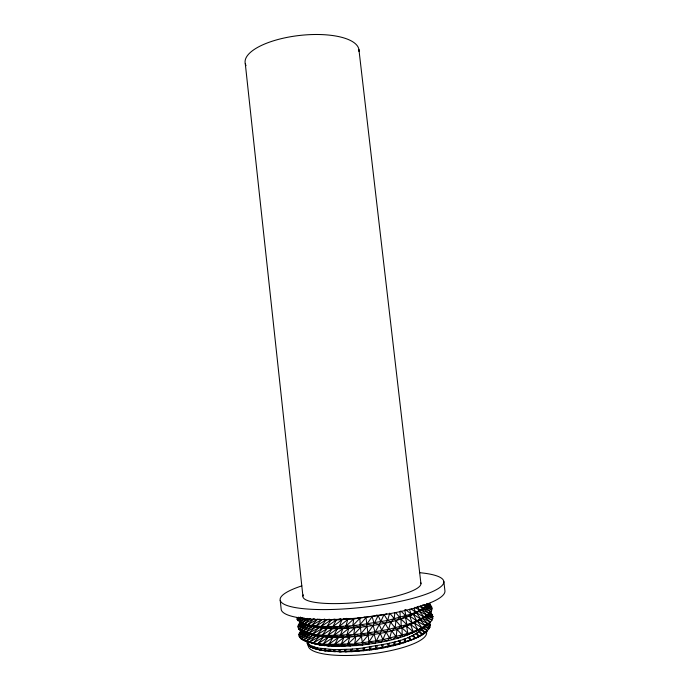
<?xml version="1.0" encoding="UTF-8"?>
<svg xmlns="http://www.w3.org/2000/svg" width="690" height="690" viewBox="0 0 690 690"><rect width="100%" height="100%" fill="white"/><g stroke="black" fill="none" stroke-linecap="round" stroke-linejoin="round"><path stroke-width="1.03" d="M425.195 625.33C410.835 642.683 383.856 643.692 363.182 647.979L363.501 650.756C377.102 649.316 390.644 646.927 403.719 642.847C413.146 638.707 429.258 635.611 430.189 623.648M357.851 617.921L359.87 618.326C360.309 627.314 361.12 636.232 362.845 644.926C380.742 642.657 398.898 639.432 415.302 631.626C421.012 628.124 439.099 621.345 430.448 612.401M394.947 641.709L394.723 644.658L393.395 645.728M394.887 612.798L394.076 618.99L390.687 621.94C371.513 626.477 351.788 628.918 332.071 628.737C320.445 627.891 305.851 627.943 297.114 619.404L297.011 618.059L298.753 617.17M363.182 647.979L357.066 648.669L356.79 650.713L357.36 651.3L363.501 650.756M301.349 621.863C294.863 625.14 299.296 632.178 305.084 632.558C317.426 637.353 330.812 637.922 343.887 637.431C369.754 635.576 397.155 632.989 419.943 619.62L425.42 625.899C418.451 630.574 409.696 631.54 403.003 636.603C399.786 630.979 393.818 627.676 390.687 621.94L387.625 620.457L384.054 614.402L353.754 618.965L352.797 625.614L354.738 627.814L353.789 634.55L355.73 636.672L354.789 643.494L356.713 645.547L362.845 644.926C345.276 642.105 326.974 646.711 309.413 642.131C303.772 641.993 294.276 635.723 301.642 630.548M389.341 643.184L388.72 646.047L387.754 647.004M357.066 648.669L351.055 649.178L350.546 651.127L351.331 651.67L357.36 651.3M351.055 649.178L334.374 649.67L317.409 647.996L310.052 645.297L308.007 643.002L308.076 641.019M383.468 644.538L381.872 648.169M375.826 649.187L377.404 645.754M405.53 642.226L405.099 638.466M345.224 649.514L344.517 651.36L333.373 651.274L319.789 649.868L313.295 648.186L309.103 646.03L307.283 643.503L307.248 642.149L307.852 641.743M384.054 614.402C379.862 624.027 374.843 633.308 368.917 641.933L369.012 644.15L361.827 642.804L354.789 643.494L361.853 636.051L353.789 634.55L327.785 635.464L317.055 634.8L305.084 632.558L312.139 626.434L299.313 621.888L304.368 618.076M427.119 624.019L430.491 622.061L421.926 617.955L428.283 623.967L418.399 629.901L421.926 627.831L417.398 621.302C422.841 618.697 438.297 610.823 428.93 603.741M339.644 649.678L338.773 651.403L339.894 651.886L351.331 651.67M376.438 615.066L378.189 615.575L373.152 625.476L367.908 632.971L368.917 641.933L375.153 643.218C379.276 635.671 382.527 627.279 387.625 620.457L389.686 613.134L402.003 627.831L407.911 633.42L407.574 634.998L413.129 631.617L410.688 624.64L412.12 622.82L424.419 617.257L418.959 611.073C410.455 616.688 400.433 619.37 390.687 621.94L388.634 629.366L386.055 632.075L382.907 639.656L381.19 642.131L375.972 640.881L361.827 642.804L368.02 635.274L360.827 633.851L353.789 634.55L360.861 627.184L352.797 625.614L339.221 626.486L321.212 626.417L311.535 625.494L304.152 623.95L310.422 618.551M371.203 646.823L369.676 650.049M334.374 649.67L333.373 651.274L339.894 651.886M329.466 649.488L328.38 650.972L334.598 651.731M364.958 647.729L363.182 650.118L344.517 651.36L346.639 649.428M324.973 649.143L323.834 650.498L329.673 651.403M363.966 617.093L366.028 617.541L359.826 624.907L352.797 625.614L359.87 618.326M358.731 648.471L356.79 650.713L359.033 651.153M340.092 618.689L341.938 619.784L339.221 626.486L342.913 628.599L340.204 635.386L343.887 637.431L341.188 644.296L350.701 645.995L347.881 643.994L355.73 636.672L346.889 635.059L354.738 627.814L345.906 626.141L353.754 618.965L336.366 619.956L321.738 619.551L316.106 626.037L322.687 628.245L317.055 634.8L323.645 636.956L318.012 643.563C330.346 648.091 343.879 646.09 356.713 645.547L347.881 643.994L349.718 637.137L346.889 635.059L348.735 628.288L345.906 626.141L347.751 619.448L346.337 618.343M430.051 603.25L426.291 606.803L416.406 612.703L420.917 619.137L417.398 621.302L425.42 625.899L420.935 628.176M409.989 640.605L419.132 636.232L416.933 633.118M320.945 648.643L319.789 649.868L325.171 650.92M352.607 649.04L350.546 651.127L352.883 651.576M317.409 647.996L316.262 649.092L321.117 650.273M314.399 647.22L313.295 648.186L317.564 649.48M419.813 631.29L422.53 634.377L419.132 636.301L422.616 633.8M340.92 649.635L338.773 651.403L341.162 651.877M311.94 646.314L310.905 647.16L314.968 648.686M307.136 618.387L301.409 622.975L312.139 626.434L302.332 631.531L313.07 635.007L306.015 641.174L317.012 644.426L324.593 645.668L313.424 642.925L319.608 636.447L312.475 634.205L318.668 627.779L311.535 625.494L317.719 619.128L307.533 624.795L315.14 627.176L308.473 633.455L316.08 635.792L309.413 642.131L317.012 644.426L306.015 641.174L316.08 635.792L305.084 632.558L315.14 627.176L304.152 623.95L314.2 618.559L307.533 624.795L318.668 627.779L308.473 633.455L319.608 636.447L309.413 642.131L320.557 645.116L313.424 642.925L323.645 636.956L312.475 634.205L322.687 628.245L311.535 625.494L321.738 619.551M310.052 645.297L309.103 646.03L312.38 647.643M303.039 639.483L301.142 638.88L310.612 634.11L308.732 633.101L301.142 638.88L314.002 643.598L303.255 640.087L310.612 634.11L313.07 635.007L303.255 640.087L311.544 642.64L310.276 641.942M335.495 649.661L333.373 651.274L335.728 651.757M413.966 638.94L415.182 638.052L413.5 634.938M308.74 644.193L307.895 644.805L308.965 645.236M301.616 638.207L299.702 637.569L306.558 632.618M300.78 629.918L298.796 629.125L305.653 624.2M302.168 617.619L297.882 620.69L303.289 617.973M330.441 649.514L328.38 650.972L330.648 651.464M398.734 644.331L400.433 643.14L410.723 639.82L409.541 636.732M308.007 643.002L307.283 643.503L308.154 643.899M304.057 623.639L298.02 627.779L305.567 624.045M304.963 632.014L298.917 636.163L306.472 632.463M300.564 617.05L297.114 619.404L300.883 617.524M303.057 622.966L297.899 626.365L304.031 623.329M303.1 631.85L298.796 634.697L304.937 631.686M325.801 649.204L323.834 650.498L325.99 651.006M301.815 622.734L298.434 624.899L302.936 622.63M302.712 630.996L299.322 633.17L302.927 631.376M403.719 642.847L405.789 641.528L403.296 639.138M301.237 622.363L299.589 623.398L301.435 622.432M302.125 630.565L300.469 631.6L302.324 630.651M321.618 648.721L319.789 649.868L321.799 650.377M428.421 628.073L430.12 627.038L426.222 624.64M408.299 641.277L410.723 639.82L407.859 637.457M429.327 612.737L431.043 611.711L424.911 607.536M317.952 648.091L316.262 649.092L318.116 649.601M424.298 607.485L428.507 605.009L426.92 603.767M422.763 617.464L424.445 616.481M426.127 615.497L429.499 613.531L423.134 608.502M417.407 637.232L419.132 636.232L415.57 633.929M412.413 639.656L415.182 638.052L411.956 635.714M425.592 625.218L428.283 623.967L419.943 619.62L427.283 615.385L420.935 609.46L418.959 611.073L427.283 615.385L422.815 617.524M423.66 632.911L427.559 630.651L423.824 627.65M314.821 647.323L313.295 648.186L314.545 648.557M421.676 634.602L425.351 632.514L422.116 629.452M416.036 637.991L419.132 636.232M312.251 646.427L310.905 647.16L312.07 647.513M310.259 645.409L309.103 646.03L310.379 646.487M419.943 619.62L424.419 617.257L416.406 612.703L423.419 608.623L420.693 605.579M309.43 618.801L301.409 622.975L309.689 625.589L302.332 631.531L310.612 634.11L300.228 630.375L307.809 624.631L309.689 625.589L300.228 630.375L304.954 631.893M308.87 644.296L307.895 644.805L308.835 645.116M308.068 643.097L307.283 643.503L308.094 643.787M307.93 642.494L307.248 642.149L307.861 641.829M420.305 635.516L422.53 634.377L418.649 632.126M305.929 618.516L299.313 621.888L307.809 624.631L298.796 629.125M299.702 637.569L308.732 633.101M423.531 633.368L425.351 632.514L421.185 630.315M426.739 605.829L428.507 605.009L426.601 604.112M427.731 614.324L429.499 613.531L420.935 609.46L426.291 606.803L423.91 604.621M425.954 631.376L427.559 630.651L423.151 628.521M428.464 627.753L430.12 627.038L425.333 625.036M384.994 614.195L386.866 613.772M318.728 619.232L320.738 619.448M346.906 651.817L344.517 651.36L345.492 651.869M343.525 618.628L347.751 619.448L339.221 626.486L348.735 628.288L340.204 635.386L349.718 637.137L341.188 644.296L344.871 646.263L334.788 644.4L338.307 637.551L333.813 635.516L337.341 628.754L332.839 626.641L336.366 619.956L334.564 619.085M350.805 618.387L353.754 618.965M338.911 619.18L341.938 619.784L332.839 626.641L342.913 628.599L333.813 635.516L343.887 637.431L334.788 644.4L339.282 646.366L328.751 644.313L333.037 637.517L327.785 635.464L332.071 628.737L326.81 626.624L331.114 619.974L329.354 619.249M333.21 619.309L336.366 619.956L326.81 626.624L337.341 628.754L327.785 635.464L338.307 637.551L328.751 644.313L334.003 646.297L323.136 644.029L328.13 637.31L322.178 635.214L327.172 628.573L321.212 626.417L326.215 619.836L324.231 619.102M365.277 650.558L363.182 650.118L382.493 647.298L400.433 643.14L400.217 640.13M328.147 619.335L331.114 619.974L321.212 626.417L332.071 628.737L322.178 635.214L333.037 637.517L323.136 644.029L329.087 646.064L318.012 643.563L328.13 637.31L317.055 634.8L327.172 628.573L316.106 626.037L326.215 619.836L324.205 619.37M371.539 649.79L369.65 649.342L369.348 647.134M377.749 648.859L376.11 648.402L375.481 646.133M429.697 612.711L431.578 613.375L429.603 612.522M383.838 647.772L382.493 647.298L381.51 644.977M427.8 604.138L430.62 605.147L428.637 604.293M427.86 605.234L431.69 606.657L427.886 604.845M428.818 613.522L432.656 614.945L428.844 613.117M307.248 642.149L307.981 642.908M426.308 605.993L432.13 608.261L426.687 605.38M427.283 614.341L433.104 616.61L428.568 614.178M427.515 624.148L430.465 625.304L427.058 623.45M425.109 607.14L431.914 609.951L425.954 606.389M426.084 615.54L432.897 618.361L427.783 615.264M423.306 608.304L431.043 611.711M424.29 616.748L432.026 620.181L425.885 615.946M424.531 626.761L429.154 628.823L424.937 625.882M389.721 646.556L388.72 646.047L387.375 643.684M422.591 604.906L426.291 606.803L418.959 611.073L423.419 608.623L418.968 606.122M414.845 607.286L419.908 610.452L413.31 614.333L416.803 621L414.302 622.975L417.812 629.746L415.302 631.626L421.926 627.831L414.302 622.975L420.917 619.137L413.31 614.333L415.794 612.263L419.908 610.452L417.096 606.493M411.059 608.942L415.794 612.263L409.688 615.954L412.12 622.82L406.574 626.261L407.911 633.42L382.907 639.656L375.972 640.881L374.153 634.343L367.908 632.971L360.827 633.851L367.02 626.399L366.028 617.541M405.384 609.477L411.102 614.04L415.794 612.263L413.802 608.52M424.117 616.955L430.491 622.061M395.344 645.21L392.998 642.269M400.735 611.004L405.884 615.773L405.565 617.541L406.902 624.588L406.574 626.261L413.129 631.617L411.689 633.334L417.812 629.746L410.688 624.64L416.803 621L409.688 615.954L411.102 614.04L409.377 609.21M395.663 612.479L400.994 619.077L406.902 624.588L412.12 622.82L405.565 617.541L411.102 614.04L387.625 620.457L359.826 624.907L367.02 626.399L367.908 632.971L388.634 629.366L406.902 624.588L402.003 627.831L402.218 635.154L398.027 638.138L396.112 636.775L391.687 630.755L388.634 629.366L385.055 623.234L380.889 621.785L378.189 615.575M398.328 640.751L400.631 643.761M404.754 609.822L405.884 615.773L400.994 619.077L401.209 626.287L397.026 629.34L396.112 636.775L392.696 639.578L389.652 638.284L386.055 632.075L381.898 630.72L379.19 624.416L373.954 622.984L372.16 616.627L366.908 624.027L373.152 625.476L374.963 631.928L380.19 633.273L382.907 639.656L387.064 640.915L389.652 638.284L391.687 630.755L395.094 627.883L396.017 620.552L400.191 617.429L400.019 611.34M443.834 581.463L444.921 590.718A82.412 17.405 -6.4 0 1 366.295 617.136A82.412 17.405 -6.4 0 1 281.218 609.65L280.226 600.352M358.912 49.49L420.935 583.645M245.286 63.635L302.91 596.091M426.299 631.307A59.564 15.085 -6.4 0 1 370.056 653.991A59.564 15.085 -6.4 0 1 308.206 645.038M246.028 65.61A57.279 21.011 -6.4 0 1 297.839 35.664A57.279 21.011 -6.4 0 1 358.981 51.56M419.58 572.674A82.36 16.586 -6.4 0 1 420.84 595.988A82.36 16.586 -6.4 0 1 305.756 608.899A82.36 16.586 -6.4 0 1 301.849 585.87M420.633 582.498A59.375 11.937 -6.4 0 1 361.31 602.103A59.375 11.937 -6.4 0 1 303.333 594.875"/></g></svg>
